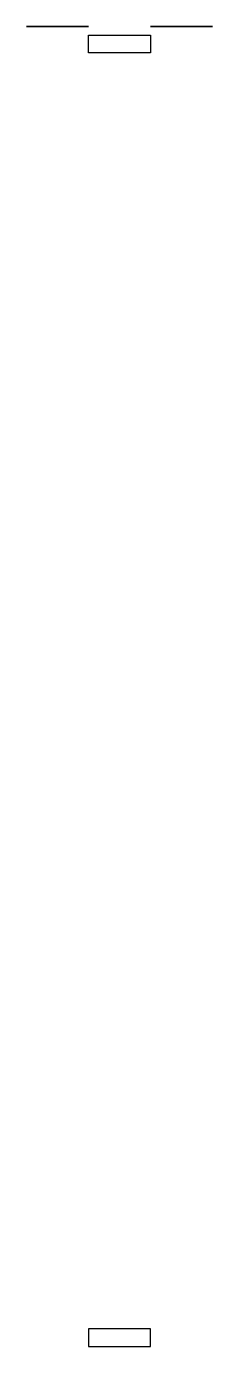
# Model space of a CAD drawing. Extents: x 0 to 0.105, y 0.005 to 0.75.
import ezdxf

# ---------------------------------------------------------------- set-up
doc = ezdxf.new("R2010")
doc.units = 0
doc.header["$MEASUREMENT"] = 0

msp = doc.modelspace()

# ---------------------------------------------------------------- linework, layer by layer
at = {"color": 5, "linetype": 'ByBlock', "extrusion": (-1.83697e-16, -1, -1.22465e-16), "elevation": -0.75}
for points in [[(0, 0.00223), (0, 0.05777, -0.414205), (0.00223, 0.06), (0.03277, 0.06, -0.414222), (0.035, 0.05777), (0.035, 0.00223, -0.414205), (0.03277, 0), (0.00223, 0, -0.414222)], [(0.105, 0.00223), (0.105, 0.05777, 0.414205), (0.10278, 0.06), (0.07223, 0.06, 0.414222), (0.07, 0.05777), (0.07, 0.00223, 0.414205), (0.07223, 0), (0.10278, 0, 0.414222)]]:
    msp.add_lwpolyline(points, format="xyb", close=True, dxfattribs=at)
at = {"color": 5, "linetype": 'ByBlock', "elevation": -0.00015}
for points in [[(0.035, 0.735), (0.035, 0.745), (0.07, 0.745), (0.07, 0.735)], [(0.035, 0.015), (0.035, 0.005), (0.07, 0.005), (0.07, 0.015)]]:
    msp.add_lwpolyline(points, close=True, dxfattribs=at)

doc.saveas('drawing.dxf')
